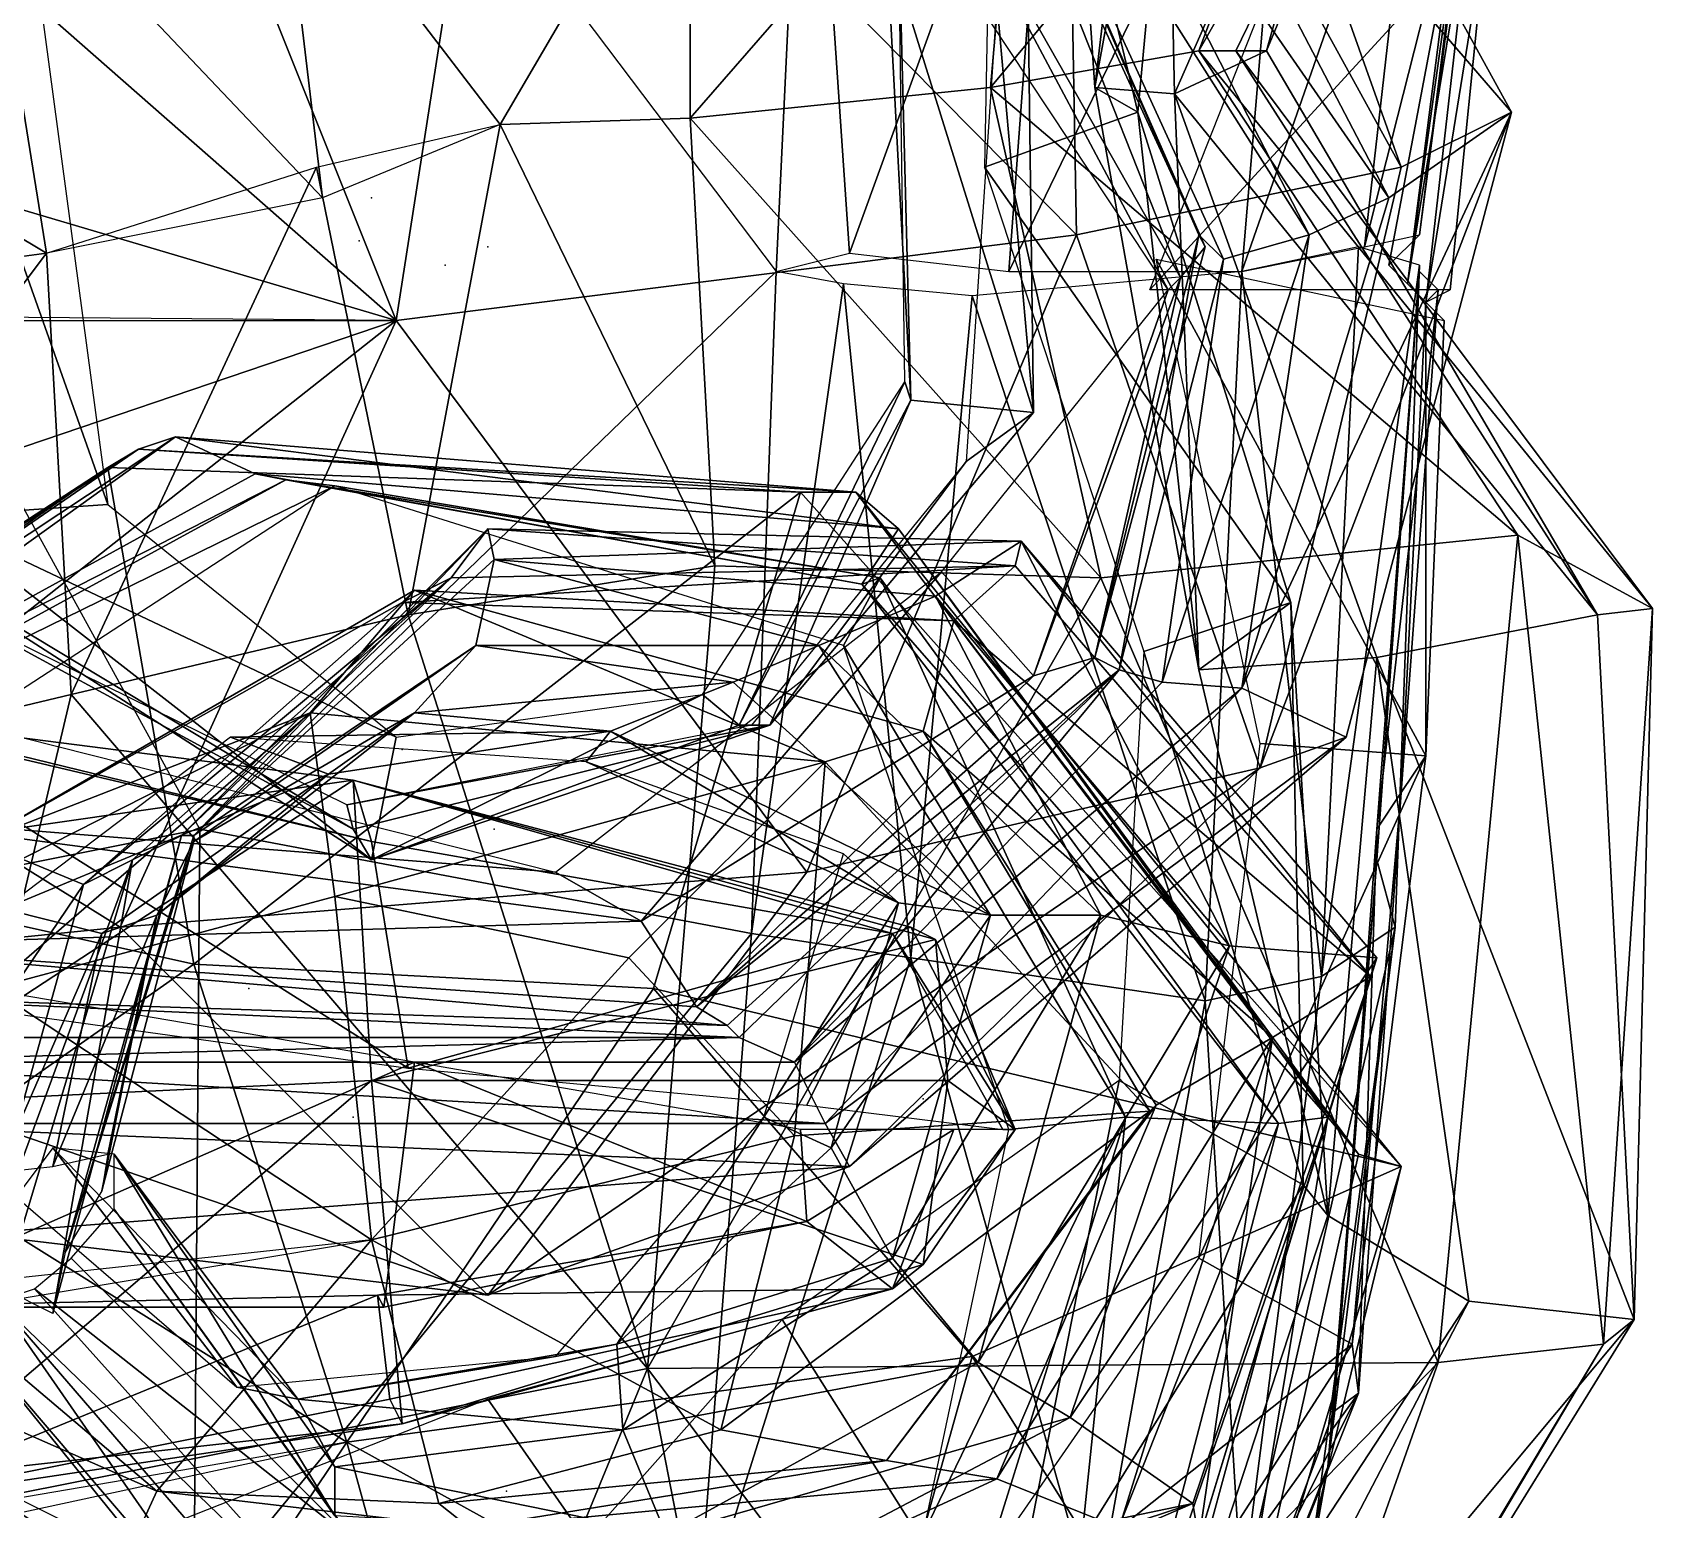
# Model space of a CAD drawing. Extents: x -79 to 233, y -304 to 237.
# Drawn here: x 101.3 to 233.5, y -144.7 to -24.2 of the extents above; entities that cross this region are included whole.
import ezdxf

# ---------------------------------------------------------------- set-up
doc = ezdxf.new("R2010")
doc.units = 0
doc.layers.get('0').update_dxf_attribs({"linetype": 'CONTINUOUS'})

msp = doc.modelspace()

# ---------------------------------------------------------------- linework, layer by layer
for p in [(128.99, -37.69, 1091.83), (128.99, -37.69, 1091.33), (127.99, -41.19, 1105.33), (127.99, -41.19, 1105.33), (138.49, -41.69, 1519.83), (138.49, -41.69, 1519.83), (138.49, -41.69, 1519.83), (138.49, -41.69, 1519.83), (134.99, -43.19, 1449.83), (134.99, -43.19, 1449.83), (131.49, -82.69, 494.33), (138.99, -89.19, 1519.33), (118.99, -102.19, 909.83), (118.99, -102.19, 909.83), (126.49, -108.19, 19.83), (126.49, -108.19, 86.84), (126.49, -108.19, 86.84), (128.49, -108.19, 91.34), (128.49, -108.19, 91.34), (173.99, -111.19, 19.83), (127.49, -112.69, 491.84), (127.49, -112.69, 491.84), (135.49, -113.19, 496.34), (135.49, -113.19, 496.34), (139.99, -143.19, 498.83)]:
    msp.add_point(p)
for points in [[(191.99, 23.81, 1615.34), (185.49, 14.81, 1646.84), (212.99, -35.19, 1644.33)], [(187.49, 9.31, 1596.83), (191.99, 23.81, 1615.34), (221.99, -30.69, 1615.34)], [(212.99, -35.19, 1644.33), (221.99, -30.69, 1615.34), (191.99, 23.81, 1615.34)], [(80.49, 20.31, 1431.33), (84.49, -33.69, 1440.33), (120.49, 11.31, 1472.83)], [(191.49, -30.69, 1085.83), (179.99, 17.31, 1156.33), (178.99, -35.19, 1142.83)], [(179.99, 17.31, 1156.33), (191.49, -30.69, 1085.83), (195.49, 12.31, 1085.83)], [(193.49, 17.81, 989.33), (184.99, 15.81, 1041.83), (187.99, -28.69, 1039.33)], [(187.99, -28.69, 1039.33), (194.49, -29.19, 989.33), (193.49, 17.81, 989.33)], [(212.49, 11.81, 937.83), (193.49, 17.81, 989.33), (194.49, -29.19, 989.33)], [(185.49, 14.81, 1646.84), (139.49, 6.81, 1701.33), (186.49, -40.69, 1692.83)], [(195.49, 12.31, 1085.83), (187.99, -28.69, 1039.33), (184.99, 15.81, 1041.83)], [(186.49, -40.69, 1692.83), (212.99, -35.19, 1644.33), (185.49, 14.81, 1646.84)], [(187.99, -28.69, 1039.33), (195.49, 12.31, 1085.83), (191.49, -30.69, 1085.83)], [(164.49, 8.81, 1457.83), (120.49, 11.31, 1472.83), (161.99, -43.69, 1456.33)], [(194.49, -29.19, 989.33), (201.99, -25.69, 932.84), (212.49, 11.81, 937.83)], [(216.99, 10.31, 888.83), (212.49, 11.81, 937.83), (201.99, -25.69, 932.84)], [(180.49, 7.81, 1580.33), (187.49, 9.31, 1596.83), (211.99, -37.69, 1597.34)], [(221.99, -30.69, 1615.34), (211.99, -37.69, 1597.34), (187.49, 9.31, 1596.83)], [(216.99, 10.31, 888.83), (196.49, -25.69, 873.83), (208.49, 6.31, 855.33)], [(196.49, -25.69, 873.83), (216.99, 10.31, 888.83), (199.49, -25.69, 890.84)], [(201.99, -25.69, 932.84), (199.49, -25.69, 890.84), (216.99, 10.31, 888.83)], [(161.99, -43.69, 1456.33), (167.99, -42.19, 1451.83), (164.49, 8.81, 1457.83)], [(184.49, 3.31, 1443.83), (164.49, 8.81, 1457.83), (167.99, -42.19, 1451.83)], [(82.99, -21.19, 1508.33), (87.99, -25.19, 1547.84), (115.49, 7.31, 1541.33)], [(130.99, -47.69, 1719.33), (108.99, 7.31, 1704.33), (89.99, -11.69, 1711.83)], [(130.99, -47.69, 1719.33), (139.49, 6.81, 1701.33), (108.99, 7.31, 1704.33)], [(130.99, -47.69, 1719.33), (186.49, -40.69, 1692.83), (139.49, 6.81, 1701.33)], [(176.99, 4.31, 1563.33), (180.49, 7.81, 1580.33), (205.49, -40.69, 1580.33)], [(211.99, -37.69, 1597.34), (205.49, -40.69, 1580.33), (180.49, 7.81, 1580.33)], [(179.49, -28.69, 848.84), (208.49, 6.31, 855.33), (196.49, -25.69, 873.83)], [(208.49, 6.31, 855.33), (179.49, -28.69, 848.84), (181.99, -0.19, 831.83)], [(205.49, -40.69, 1580.33), (198.49, -42.69, 1560.83), (176.99, 4.31, 1563.33)], [(196.49, -40.69, 1555.34), (176.99, 4.31, 1563.33), (198.49, -42.69, 1560.83)], [(176.99, 4.31, 1563.33), (196.49, -40.69, 1555.34), (176.99, 3.81, 1555.34)], [(167.99, -42.19, 1451.83), (180.99, -43.69, 1439.83), (184.49, 3.31, 1443.83)], [(175.99, 3.81, 1547.33), (194.99, -44.19, 1541.33), (169.99, -0.19, 1533.83)], [(176.99, 3.81, 1555.34), (196.99, -41.69, 1547.84), (175.99, 3.81, 1547.33)], [(194.99, -44.19, 1541.33), (175.99, 3.81, 1547.33), (196.99, -41.69, 1547.84)], [(196.99, -41.69, 1547.84), (176.99, 3.81, 1555.34), (196.49, -40.69, 1555.34)], [(203.99, 3.81, 1412.83), (184.49, 3.31, 1443.83), (180.99, -43.69, 1439.83)], [(180.99, -43.69, 1439.83), (199.99, -43.69, 1411.33), (203.99, 3.81, 1412.83)], [(214.49, -2.19, 1380.83), (203.99, 3.81, 1412.83), (199.99, -43.69, 1411.33)], [(181.99, -0.19, 831.83), (154.99, -31.19, 837.83), (154.99, -5.19, 821.33)], [(154.99, -31.19, 837.83), (181.99, -0.19, 831.83), (179.49, -28.69, 848.84)], [(169.99, -0.19, 1533.83), (193.99, -45.19, 1540.83), (166.49, -3.69, 1526.83)], [(193.99, -45.19, 1540.83), (169.99, -0.19, 1533.83), (194.99, -44.19, 1541.33)], [(199.99, -43.69, 1411.33), (209.99, -41.69, 1374.83), (214.49, -2.19, 1380.83)], [(218.99, -6.19, 1326.33), (214.49, -2.19, 1380.83), (209.99, -41.69, 1374.83)], [(139.49, -31.69, 838.34), (121.49, -8.19, 819.83), (154.99, -5.19, 821.33)], [(139.49, -31.69, 838.34), (154.99, -5.19, 821.33), (154.99, -31.19, 837.83)], [(209.99, -41.69, 1374.83), (214.49, -40.69, 1327.83), (218.99, -6.19, 1326.33)], [(218.49, -8.69, 1269.83), (218.99, -6.19, 1326.33), (214.49, -40.69, 1327.83)], [(219.99, -15.19, 1159.83), (192.49, -45.19, 1130.83), (207.49, -7.19, 1129.33)], [(56.49, -14.69, 846.33), (96.99, -8.19, 823.83), (102.49, -42.19, 841.83)], [(96.99, -8.19, 823.83), (121.49, -8.19, 819.83), (124.99, -37.69, 837.83)], [(124.99, -37.69, 837.83), (102.49, -42.19, 841.83), (96.99, -8.19, 823.83)], [(139.49, -31.69, 838.34), (124.99, -37.69, 837.83), (121.49, -8.19, 819.83)], [(214.49, -40.69, 1327.83), (211.99, -43.19, 1267.83), (218.49, -8.69, 1269.83)], [(213.49, -44.69, 1227.83), (218.49, -8.69, 1269.83), (211.99, -43.19, 1267.83)], [(218.49, -8.69, 1269.83), (213.49, -44.69, 1227.83), (217.99, -9.69, 1227.83)], [(218.99, -11.19, 1199.33), (217.99, -9.69, 1227.83), (213.49, -44.69, 1227.83)], [(130.99, -47.69, 1719.33), (89.99, -11.69, 1711.83), (76.99, -31.69, 1715.84)], [(213.49, -44.69, 1227.83), (214.99, -46.19, 1196.83), (218.99, -11.19, 1199.33)], [(219.99, -15.19, 1159.83), (218.99, -11.19, 1199.33), (214.99, -46.19, 1196.83)], [(90.99, -16.19, 1460.33), (100.99, -14.19, 1421.83), (107.49, -62.69, 1420.33)], [(102.49, -42.19, 841.83), (61.99, -47.69, 848.84), (56.49, -14.69, 846.33)], [(171.99, -15.19, 1433.83), (170.99, -16.69, 1467.83), (172.99, -54.19, 1468.83)], [(172.99, -54.19, 1468.83), (172.49, -52.69, 1433.33), (171.99, -15.19, 1433.83)], [(192.49, -45.19, 1130.83), (219.99, -15.19, 1159.83), (216.99, -45.19, 1159.83)], [(214.99, -46.19, 1196.83), (216.99, -45.19, 1159.83), (219.99, -15.19, 1159.83)], [(107.49, -62.69, 1420.33), (92.99, -63.69, 1463.83), (90.99, -16.19, 1460.33)], [(182.99, -55.19, 1508.83), (172.99, -54.19, 1468.83), (170.99, -16.69, 1467.83)], [(170.99, -16.69, 1467.83), (182.49, -17.69, 1511.33), (182.99, -55.19, 1508.83)], [(179.99, -21.69, 1539.83), (182.99, -55.19, 1508.83), (182.49, -17.69, 1511.33)], [(182.99, -55.19, 1508.83), (179.99, -21.69, 1539.83), (177.49, -59.19, 1537.83)], [(179.49, -28.69, 848.84), (196.49, -25.69, 873.83), (222.49, -65.19, 859.83)], [(194.49, -29.19, 989.33), (228.99, -71.69, 938.84), (201.99, -25.69, 932.84)], [(233.49, -71.19, 890.33), (222.49, -65.19, 859.83), (196.49, -25.69, 873.83)], [(196.49, -25.69, 873.83), (199.49, -25.69, 890.84), (233.49, -71.19, 890.33)], [(228.99, -71.69, 938.84), (233.49, -71.19, 890.33), (199.49, -25.69, 890.84)], [(199.49, -25.69, 890.84), (201.99, -25.69, 932.84), (228.99, -71.69, 938.84)], [(154.99, -31.19, 837.83), (179.49, -28.69, 848.84), (188.49, -68.69, 827.84)], [(222.49, -65.19, 859.83), (188.49, -68.69, 827.84), (179.49, -28.69, 848.84)], [(194.49, -29.19, 989.33), (187.99, -28.69, 1039.33), (196.49, -76.19, 1038.83)], [(191.49, -30.69, 1085.83), (196.49, -76.19, 1038.83), (187.99, -28.69, 1039.33)], [(228.99, -71.69, 938.84), (194.49, -29.19, 989.33), (210.99, -75.19, 992.83)], [(196.49, -76.19, 1038.83), (210.99, -75.19, 992.83), (194.49, -29.19, 989.33)], [(130.99, -47.69, 1719.33), (76.99, -31.69, 1715.84), (73.49, -47.69, 1714.83)], [(139.49, -31.69, 838.34), (131.99, -71.69, 822.83), (124.49, -35.19, 838.34)], [(139.49, -31.69, 838.34), (156.99, -67.69, 820.83), (131.99, -71.69, 822.83)], [(139.49, -31.69, 838.34), (154.99, -31.19, 837.83), (156.99, -67.69, 820.83)], [(188.49, -68.69, 827.84), (156.99, -67.69, 820.83), (154.99, -31.19, 837.83)], [(178.99, -35.19, 1142.83), (203.99, -70.69, 1082.83), (191.49, -30.69, 1085.83)], [(196.49, -76.19, 1038.83), (191.49, -30.69, 1085.83), (203.99, -70.69, 1082.83)], [(199.99, -77.69, 1594.83), (221.99, -30.69, 1615.34), (208.49, -81.69, 1617.83)], [(221.99, -30.69, 1615.34), (199.99, -77.69, 1594.83), (211.99, -37.69, 1597.34)], [(221.99, -30.69, 1615.34), (212.99, -35.19, 1644.33), (201.49, -84.19, 1650.33)], [(201.49, -84.19, 1650.33), (208.49, -81.69, 1617.83), (221.99, -30.69, 1615.34)], [(69.99, -98.19, 1435.33), (114.99, -89.19, 1470.33), (84.49, -33.69, 1440.33)], [(124.49, -35.19, 838.34), (104.49, -78.19, 824.84), (102.49, -42.19, 841.83)], [(104.49, -78.19, 824.84), (124.49, -35.19, 838.34), (131.99, -71.69, 822.83)], [(203.99, -70.69, 1082.83), (178.99, -35.19, 1142.83), (191.99, -74.69, 1144.33)], [(186.49, -40.69, 1692.83), (201.49, -84.19, 1650.33), (212.99, -35.19, 1644.33)], [(205.49, -40.69, 1580.33), (211.99, -37.69, 1597.34), (199.99, -77.69, 1594.83)], [(130.99, -47.69, 1719.33), (164.49, -92.69, 1690.83), (186.49, -40.69, 1692.83)], [(201.49, -84.19, 1650.33), (186.49, -40.69, 1692.83), (164.49, -92.69, 1690.83)], [(187.99, -75.19, 1547.84), (196.49, -40.69, 1555.34), (189.99, -76.19, 1557.83)], [(196.49, -40.69, 1555.34), (187.99, -75.19, 1547.84), (196.99, -41.69, 1547.84)], [(198.49, -42.69, 1560.83), (189.99, -76.19, 1557.83), (196.49, -40.69, 1555.34)], [(199.99, -77.69, 1594.83), (193.49, -77.19, 1579.34), (205.49, -40.69, 1580.33)], [(198.49, -42.69, 1560.83), (205.49, -40.69, 1580.33), (193.49, -77.19, 1579.34)], [(102.49, -42.19, 841.83), (68.99, -86.69, 845.84), (60.99, -47.69, 846.33)], [(68.99, -86.69, 845.84), (102.49, -42.19, 841.83), (104.49, -78.19, 824.84)], [(194.99, -44.19, 1541.33), (196.99, -41.69, 1547.84), (187.99, -75.19, 1547.84)], [(199.99, -43.69, 1413.83), (206.49, -101.19, 1377.83), (209.49, -41.69, 1377.33)], [(214.49, -43.19, 1325.33), (209.49, -41.69, 1377.33), (206.49, -101.19, 1377.83)], [(193.49, -77.19, 1579.34), (189.99, -76.19, 1563.33), (198.49, -42.69, 1560.83)], [(189.99, -76.19, 1557.83), (198.49, -42.69, 1560.83), (189.99, -76.19, 1563.33)], [(192.99, -42.69, 1131.33), (216.49, -47.69, 1160.83), (214.99, -83.19, 1159.33)], [(214.99, -83.19, 1159.33), (201.49, -82.19, 1129.33), (192.99, -42.69, 1131.33)], [(206.49, -101.19, 1377.83), (212.49, -97.19, 1323.83), (214.49, -43.19, 1325.33)], [(210.99, -91.69, 1270.33), (214.49, -43.19, 1325.33), (212.49, -97.19, 1323.83)], [(214.49, -43.19, 1325.33), (210.99, -91.69, 1270.33), (214.49, -43.69, 1268.83)], [(159.99, -97.69, 1454.83), (161.99, -43.69, 1456.33), (114.99, -89.19, 1470.33)], [(161.99, -43.69, 1456.33), (159.99, -97.69, 1454.83), (167.49, -44.69, 1451.83)], [(172.99, -99.69, 1445.83), (167.49, -44.69, 1451.83), (159.99, -97.69, 1454.83)], [(167.49, -44.69, 1451.83), (172.99, -99.69, 1445.83), (177.99, -45.69, 1439.83)], [(177.99, -45.69, 1439.83), (196.99, -103.19, 1409.83), (199.99, -43.69, 1413.83)], [(187.99, -75.19, 1547.84), (182.99, -76.69, 1538.83), (194.99, -44.19, 1541.33)], [(193.99, -45.19, 1540.83), (194.99, -44.19, 1541.33), (182.99, -76.69, 1538.83)], [(206.49, -101.19, 1377.83), (199.99, -43.69, 1413.83), (196.99, -103.19, 1409.83)], [(210.99, -89.19, 1226.83), (214.49, -43.69, 1268.83), (210.99, -91.69, 1270.33)], [(214.49, -43.69, 1268.83), (210.99, -89.19, 1226.83), (215.99, -45.19, 1226.33)], [(196.99, -103.19, 1409.83), (177.99, -45.69, 1439.83), (172.99, -99.69, 1445.83)], [(182.99, -76.69, 1538.83), (175.49, -68.19, 1527.83), (193.99, -45.19, 1540.83)], [(212.99, -86.19, 1195.33), (215.99, -45.19, 1226.33), (210.99, -89.19, 1226.83)], [(215.99, -45.19, 1226.33), (212.99, -86.19, 1195.33), (214.99, -46.19, 1196.83)], [(214.99, -83.19, 1159.33), (214.99, -46.19, 1196.83), (212.99, -86.19, 1195.33)], [(214.99, -46.19, 1196.83), (214.99, -83.19, 1159.33), (216.49, -47.69, 1160.83)], [(130.99, -47.69, 1719.33), (70.99, -47.19, 1714.34), (76.49, -66.19, 1712.33)], [(130.99, -47.69, 1719.33), (76.49, -66.19, 1712.33), (85.99, -83.19, 1708.83)], [(130.99, -47.69, 1719.33), (85.99, -83.19, 1708.83), (108.49, -97.19, 1700.84)], [(130.99, -47.69, 1719.33), (108.49, -97.19, 1700.84), (164.49, -92.69, 1690.83)], [(158.99, -80.69, 1472.83), (155.99, -78.19, 1427.33), (172.49, -52.69, 1433.33)], [(172.49, -52.69, 1433.33), (172.99, -54.19, 1468.83), (158.99, -80.69, 1472.83)], [(161.49, -80.69, 1504.33), (158.99, -80.69, 1472.83), (172.99, -54.19, 1468.83)], [(172.99, -54.19, 1468.83), (182.99, -55.19, 1508.83), (161.49, -80.69, 1504.33)], [(177.49, -59.19, 1537.83), (161.49, -80.69, 1504.33), (182.99, -55.19, 1508.83)], [(109.99, -58.19, 748.34), (112.99, -57.19, 694.34), (69.99, -85.69, 703.34)], [(73.99, -85.19, 628.83), (69.99, -85.69, 703.34), (112.99, -57.19, 694.34)], [(112.99, -57.19, 694.34), (119.49, -60.19, 629.33), (73.99, -85.19, 628.83)], [(112.99, -57.19, 694.34), (109.99, -58.19, 748.34), (168.49, -61.69, 750.33)], [(168.49, -61.69, 750.33), (171.99, -64.69, 695.33), (112.99, -57.19, 694.34)], [(119.49, -60.19, 629.33), (112.99, -57.19, 694.34), (171.99, -64.69, 695.33)], [(69.99, -85.69, 703.34), (65.99, -86.69, 766.34), (109.99, -58.19, 748.34)], [(107.49, -59.69, 808.34), (109.99, -58.19, 748.34), (65.99, -86.69, 766.34)], [(109.99, -58.19, 748.34), (107.49, -59.69, 808.34), (163.99, -61.69, 804.83)], [(163.99, -61.69, 804.83), (168.49, -61.69, 750.33), (109.99, -58.19, 748.34)], [(161.49, -80.69, 1504.33), (177.49, -59.19, 1537.83), (159.99, -80.69, 1531.33)], [(65.99, -86.69, 766.34), (64.99, -89.19, 831.83), (107.49, -59.69, 808.34)], [(114.49, -100.19, 787.83), (107.49, -59.69, 808.34), (64.99, -89.19, 831.83)], [(121.99, -60.69, 568.83), (73.99, -85.19, 628.83), (119.49, -60.19, 629.33)], [(73.99, -85.19, 628.83), (121.99, -60.69, 568.83), (77.99, -84.69, 568.34)], [(125.99, -61.19, 494.33), (77.99, -84.69, 568.34), (121.99, -60.69, 568.83)], [(114.49, -100.19, 787.83), (163.99, -61.69, 804.83), (107.49, -59.69, 808.34)], [(121.99, -60.69, 568.83), (119.49, -60.19, 629.33), (168.99, -69.19, 643.34)], [(171.99, -64.69, 695.33), (168.99, -69.19, 643.34), (119.49, -60.19, 629.33)], [(125.99, -61.19, 494.33), (121.99, -60.69, 568.83), (170.49, -68.69, 590.84)], [(168.99, -69.19, 643.34), (170.49, -68.69, 590.84), (121.99, -60.69, 568.83)], [(77.99, -84.69, 568.34), (125.99, -61.19, 494.33), (84.49, -88.19, 504.33)], [(163.99, -61.69, 804.83), (114.49, -100.19, 787.83), (151.99, -102.19, 786.33)], [(170.49, -68.69, 590.84), (167.49, -74.19, 560.33), (125.99, -61.19, 494.33)], [(151.99, -102.19, 786.33), (212.99, -116.69, 826.83), (163.99, -61.69, 804.83)], [(168.49, -61.69, 750.33), (163.99, -61.69, 804.83), (212.99, -116.69, 826.83)], [(171.99, -64.69, 695.33), (168.49, -61.69, 750.33), (209.49, -115.69, 756.33)], [(212.99, -116.69, 826.83), (209.49, -115.69, 756.33), (168.49, -61.69, 750.33)], [(92.99, -63.69, 1463.83), (107.49, -62.69, 1420.33), (130.99, -81.69, 1424.83)], [(88.49, -65.69, 1505.83), (92.99, -63.69, 1463.83), (128.99, -91.69, 1470.83)], [(130.99, -81.69, 1424.83), (128.99, -91.69, 1470.83), (92.99, -63.69, 1463.83)], [(114.49, -89.69, 270.33), (113.49, -89.69, 316.34), (138.49, -64.69, 320.33)], [(135.49, -68.69, 367.34), (138.49, -64.69, 320.33), (113.49, -89.69, 316.34)], [(138.49, -64.69, 320.33), (138.99, -67.19, 268.83), (114.49, -89.69, 270.33)], [(138.49, -64.69, 320.33), (135.49, -68.69, 367.34), (181.49, -67.69, 367.34)], [(138.99, -67.19, 268.83), (138.49, -64.69, 320.33), (181.99, -65.69, 317.84)], [(181.49, -67.69, 367.34), (181.99, -65.69, 317.84), (138.49, -64.69, 320.33)], [(168.99, -69.19, 643.34), (171.99, -64.69, 695.33), (206.99, -112.69, 710.33)], [(209.49, -115.69, 756.33), (206.99, -112.69, 710.33), (171.99, -64.69, 695.33)], [(93.49, -70.69, 1546.83), (88.49, -65.69, 1505.83), (127.49, -89.19, 1505.33)], [(128.99, -91.69, 1470.83), (127.49, -89.19, 1505.33), (88.49, -65.69, 1505.83)], [(181.99, -65.69, 317.84), (174.99, -70.19, 269.33), (138.99, -67.19, 268.83)], [(181.99, -65.69, 317.84), (198.99, -98.69, 263.33), (174.99, -70.19, 269.33)], [(181.99, -65.69, 317.84), (181.49, -67.69, 367.34), (210.49, -101.19, 373.34)], [(210.49, -101.19, 373.34), (210.99, -99.69, 315.83), (181.99, -65.69, 317.84)], [(198.99, -98.69, 263.33), (181.99, -65.69, 317.84), (210.99, -99.69, 315.83)], [(188.49, -68.69, 827.84), (222.49, -65.19, 859.83), (215.99, -132.69, 850.83)], [(229.49, -131.19, 886.34), (215.99, -132.69, 850.83), (222.49, -65.19, 859.83)], [(222.49, -65.19, 859.83), (233.49, -71.19, 890.33), (229.49, -131.19, 886.34)], [(137.49, -74.19, 217.83), (114.49, -89.69, 270.33), (138.99, -67.19, 268.83)], [(138.99, -67.19, 268.83), (165.49, -74.19, 216.83), (137.49, -74.19, 217.83)], [(165.49, -74.19, 216.83), (138.99, -67.19, 268.83), (174.99, -70.19, 269.33)], [(105.49, -93.69, 418.83), (135.49, -68.69, 367.34), (109.49, -91.69, 368.84)], [(135.49, -68.69, 367.34), (105.49, -93.69, 418.83), (131.49, -70.69, 417.33)], [(113.49, -89.69, 316.34), (109.49, -91.69, 368.84), (135.49, -68.69, 367.34)], [(131.49, -70.69, 417.33), (181.49, -67.69, 367.34), (135.49, -68.69, 367.34)], [(181.49, -67.69, 367.34), (131.49, -70.69, 417.33), (176.49, -72.19, 417.33)], [(151.49, -133.19, 819.33), (131.99, -71.69, 822.83), (156.99, -67.69, 820.83)], [(150.99, -96.69, 1534.83), (143.99, -92.69, 1501.83), (175.49, -68.19, 1527.83)], [(175.49, -68.19, 1527.83), (182.99, -76.69, 1538.83), (150.99, -96.69, 1534.83)], [(156.99, -67.69, 820.83), (188.49, -68.69, 827.84), (151.49, -133.19, 819.33)], [(215.99, -132.69, 850.83), (151.49, -133.19, 819.33), (188.49, -68.69, 827.84)], [(167.49, -74.19, 560.33), (170.49, -68.69, 590.84), (190.49, -112.69, 601.83)], [(170.49, -68.69, 590.84), (168.99, -69.19, 643.34), (202.99, -113.19, 651.33)], [(202.99, -113.19, 651.33), (190.49, -112.69, 601.83), (170.49, -68.69, 590.84)], [(176.49, -72.19, 417.33), (210.49, -101.19, 373.34), (181.49, -67.69, 367.34)], [(131.49, -70.69, 417.33), (96.99, -90.19, 473.84), (132.49, -69.69, 467.33)], [(123.99, -79.69, 521.84), (132.49, -69.69, 467.33), (96.99, -90.19, 473.84)], [(132.49, -69.69, 467.33), (123.99, -79.69, 521.84), (165.99, -83.69, 524.33)], [(132.49, -69.69, 467.33), (176.49, -72.19, 417.33), (131.49, -70.69, 417.33)], [(176.49, -72.19, 417.33), (132.49, -69.69, 467.33), (173.99, -81.19, 466.83)], [(165.99, -83.69, 524.33), (173.99, -81.19, 466.83), (132.49, -69.69, 467.33)], [(206.99, -112.69, 710.33), (202.99, -113.19, 651.33), (168.99, -69.19, 643.34)], [(127.49, -89.19, 1505.33), (126.99, -87.19, 1534.33), (93.49, -70.69, 1546.83)], [(96.99, -90.19, 473.84), (131.49, -70.69, 417.33), (105.49, -93.69, 418.83)], [(174.99, -70.19, 269.33), (188.49, -96.19, 215.33), (165.49, -74.19, 216.83)], [(188.49, -96.19, 215.33), (174.99, -70.19, 269.33), (198.99, -98.69, 263.33)], [(191.99, -74.69, 1144.33), (204.99, -118.19, 1083.33), (203.99, -70.69, 1082.83)], [(203.99, -70.69, 1082.83), (206.99, -120.69, 1036.33), (196.49, -76.19, 1038.83)], [(206.99, -120.69, 1036.33), (203.99, -70.69, 1082.83), (204.99, -118.19, 1083.33)], [(233.49, -71.19, 890.33), (228.99, -71.69, 938.84), (231.99, -129.19, 943.83)], [(231.99, -129.19, 943.83), (229.49, -131.19, 886.34), (233.49, -71.19, 890.33)], [(131.99, -71.69, 822.83), (151.49, -133.19, 819.33), (104.49, -78.19, 824.84)], [(173.99, -81.19, 466.83), (202.49, -106.19, 420.33), (176.49, -72.19, 417.33)], [(210.49, -101.19, 373.34), (176.49, -72.19, 417.33), (202.49, -106.19, 420.33)], [(210.99, -75.19, 992.83), (231.99, -129.19, 943.83), (228.99, -71.69, 938.84)], [(132.49, -79.69, 173.84), (114.49, -90.19, 222.83), (137.49, -74.19, 217.83)], [(114.49, -89.69, 270.33), (137.49, -74.19, 217.83), (114.49, -90.19, 222.83)], [(137.49, -74.19, 217.83), (158.49, -77.19, 174.33), (132.49, -79.69, 173.84)], [(158.49, -77.19, 174.33), (137.49, -74.19, 217.83), (165.49, -74.19, 216.83)], [(189.99, -76.19, 1557.83), (155.49, -103.69, 1549.34), (187.99, -75.19, 1547.84)], [(182.99, -76.69, 1538.83), (187.99, -75.19, 1547.84), (155.49, -103.69, 1549.34)], [(165.49, -74.19, 216.83), (179.49, -96.19, 175.34), (158.49, -77.19, 174.33)], [(179.49, -96.19, 175.34), (165.49, -74.19, 216.83), (188.49, -96.19, 215.33)], [(190.49, -112.69, 601.83), (180.99, -113.69, 581.33), (167.49, -74.19, 560.33)], [(204.99, -118.19, 1083.33), (191.99, -74.69, 1144.33), (189.99, -109.69, 1144.33)], [(210.99, -75.19, 992.83), (196.49, -76.19, 1038.83), (206.99, -120.69, 1036.33)], [(206.99, -120.69, 1036.33), (218.49, -127.69, 995.83), (210.99, -75.19, 992.83)], [(231.99, -129.19, 943.83), (210.99, -75.19, 992.83), (218.49, -127.69, 995.83)], [(155.49, -103.69, 1549.34), (189.99, -76.19, 1557.83), (157.99, -105.19, 1557.33)], [(157.99, -105.19, 1557.33), (189.99, -76.19, 1563.33), (158.99, -106.19, 1564.83)], [(189.99, -76.19, 1563.33), (157.99, -105.19, 1557.33), (189.99, -76.19, 1557.83)], [(163.49, -108.19, 1580.33), (158.99, -106.19, 1564.83), (189.99, -76.19, 1563.33)], [(189.99, -76.19, 1563.33), (193.49, -77.19, 1579.34), (163.49, -108.19, 1580.33)], [(148.49, -81.19, 128.33), (132.49, -79.69, 173.84), (158.49, -77.19, 174.33)], [(148.49, -81.19, 128.33), (158.49, -77.19, 174.33), (179.49, -96.19, 175.34)], [(155.49, -103.69, 1549.34), (150.99, -96.69, 1534.83), (182.99, -76.69, 1538.83)], [(199.99, -77.69, 1594.83), (163.49, -108.19, 1580.33), (193.49, -77.19, 1579.34)], [(163.49, -108.19, 1580.33), (199.99, -77.69, 1594.83), (165.99, -113.19, 1596.83)], [(208.49, -81.69, 1617.83), (165.99, -113.19, 1596.83), (199.99, -77.69, 1594.83)], [(104.49, -78.19, 824.84), (88.49, -145.69, 837.83), (68.99, -86.69, 845.84)], [(88.49, -145.69, 837.83), (104.49, -78.19, 824.84), (151.49, -133.19, 819.33)], [(128.99, -91.69, 1470.83), (130.99, -81.69, 1424.83), (155.99, -78.19, 1427.33)], [(155.99, -78.19, 1427.33), (158.99, -80.69, 1472.83), (128.99, -91.69, 1470.83)], [(131.99, -108.69, 132.33), (85.99, -79.69, 79.83), (81.49, -101.69, 102.33)], [(128.99, -90.19, 91.83), (84.49, -79.69, 44.33), (85.99, -79.69, 79.83)], [(127.49, -85.19, 52.83), (85.49, -91.19, 24.33), (84.49, -79.69, 44.33)], [(84.49, -79.69, 44.33), (128.99, -90.19, 91.83), (127.49, -85.19, 52.83)], [(85.99, -79.69, 79.83), (131.99, -108.69, 132.33), (128.99, -90.19, 91.83)], [(86.99, -88.19, 1518.33), (92.49, -79.69, 1502.83), (143.99, -92.69, 1501.83)], [(96.99, -90.19, 473.84), (89.49, -97.19, 518.33), (123.99, -79.69, 521.84)], [(97.99, -102.19, 545.84), (123.99, -79.69, 521.84), (89.49, -97.19, 518.33)], [(123.99, -79.69, 521.84), (97.99, -102.19, 545.84), (125.99, -94.69, 548.84)], [(114.49, -90.19, 222.83), (132.49, -79.69, 173.84), (111.49, -96.19, 172.34)], [(125.49, -84.69, 131.33), (111.49, -96.19, 172.34), (132.49, -79.69, 173.84)], [(125.99, -94.69, 548.84), (165.99, -83.69, 524.33), (123.99, -79.69, 521.84)], [(132.49, -79.69, 173.84), (148.49, -81.19, 128.33), (125.49, -84.69, 131.33)], [(125.49, -84.69, 131.33), (117.49, -81.69, 95.33), (98.99, -95.69, 104.84)], [(148.49, -81.19, 128.33), (146.49, -83.69, 98.33), (117.49, -81.69, 95.33)], [(117.49, -81.69, 95.33), (125.49, -84.69, 131.33), (148.49, -81.19, 128.33)], [(126.99, -87.19, 1534.33), (127.49, -89.19, 1505.33), (161.49, -80.69, 1504.33)], [(161.49, -80.69, 1504.33), (159.99, -80.69, 1531.33), (126.99, -87.19, 1534.33)], [(128.99, -91.69, 1470.83), (161.49, -80.69, 1504.33), (127.49, -89.19, 1505.33)], [(161.49, -80.69, 1504.33), (128.99, -91.69, 1470.83), (158.99, -80.69, 1472.83)], [(146.49, -83.69, 98.33), (148.49, -81.19, 128.33), (171.99, -95.19, 126.83)], [(179.49, -96.19, 175.34), (171.99, -95.19, 126.83), (148.49, -81.19, 128.33)], [(173.99, -81.19, 466.83), (165.99, -83.69, 524.33), (192.49, -112.19, 520.34)], [(165.99, -113.19, 1596.83), (208.49, -81.69, 1617.83), (167.99, -116.69, 1620.83)], [(201.49, -84.19, 1650.33), (167.99, -116.69, 1620.83), (208.49, -81.69, 1617.83)], [(202.49, -106.19, 420.33), (173.99, -81.19, 466.83), (192.99, -111.69, 477.83)], [(192.49, -112.19, 520.34), (192.99, -111.69, 477.83), (173.99, -81.19, 466.83)], [(63.99, -101.69, 1669.83), (108.49, -97.19, 1700.84), (85.99, -83.19, 1708.83)], [(214.99, -83.19, 1159.33), (196.49, -124.19, 1124.83), (201.49, -82.19, 1129.33)], [(196.49, -124.19, 1124.83), (214.99, -83.19, 1159.33), (208.99, -131.19, 1156.83)], [(212.99, -86.19, 1195.33), (208.99, -131.19, 1156.83), (214.99, -83.19, 1159.33)], [(165.99, -83.69, 524.33), (125.99, -94.69, 548.84), (149.99, -99.69, 555.83)], [(164.49, -92.69, 1690.83), (138.49, -127.19, 1652.33), (201.49, -84.19, 1650.33)], [(167.99, -116.69, 1620.83), (201.49, -84.19, 1650.33), (138.49, -127.19, 1652.33)], [(171.99, -95.19, 126.83), (167.49, -91.19, 105.83), (146.49, -83.69, 98.33)], [(165.99, -83.69, 524.33), (149.99, -99.69, 555.83), (163.49, -114.19, 557.84)], [(163.49, -114.19, 557.84), (192.49, -112.19, 520.34), (165.99, -83.69, 524.33)], [(85.49, -91.19, 24.33), (127.49, -85.19, 52.83), (127.49, -85.19, 22.83)], [(127.49, -85.19, 22.83), (86.99, -111.69, 16.83), (85.49, -91.19, 24.33)], [(86.99, -111.69, 16.83), (127.49, -85.19, 22.83), (128.99, -109.69, 7.83)], [(98.99, -95.69, 104.84), (106.99, -97.69, 137.84), (125.49, -84.69, 131.33)], [(111.49, -96.19, 172.34), (125.49, -84.69, 131.33), (106.99, -97.69, 137.84)], [(172.99, -97.19, 52.34), (127.49, -85.19, 22.83), (127.49, -85.19, 52.83)], [(127.49, -85.19, 22.83), (172.99, -97.19, 52.34), (174.99, -98.19, 25.34)], [(174.99, -98.19, 25.34), (128.99, -109.69, 7.83), (127.49, -85.19, 22.83)], [(171.49, -97.69, 98.33), (127.49, -85.19, 52.83), (128.99, -90.19, 91.83)], [(127.49, -85.19, 52.83), (171.49, -97.69, 98.33), (172.99, -97.19, 52.34)], [(208.99, -131.19, 1156.83), (212.99, -86.19, 1195.33), (209.49, -135.19, 1191.33)], [(210.99, -89.19, 1226.83), (209.49, -135.19, 1191.33), (212.99, -86.19, 1195.33)], [(83.49, -98.69, 1537.33), (86.99, -88.19, 1518.33), (150.99, -96.69, 1534.83)], [(143.99, -92.69, 1501.83), (150.99, -96.69, 1534.83), (86.99, -88.19, 1518.33)], [(64.99, -89.19, 831.83), (90.99, -116.69, 801.83), (114.49, -100.19, 787.83)], [(114.99, -89.19, 1470.33), (69.99, -98.19, 1435.33), (114.49, -153.19, 1453.83)], [(103.99, -123.69, 270.83), (102.99, -128.69, 319.34), (113.49, -89.69, 316.34)], [(109.49, -91.69, 368.84), (113.49, -89.69, 316.34), (102.99, -128.69, 319.34)], [(114.49, -90.19, 222.83), (103.99, -123.69, 270.83), (114.49, -89.69, 270.33)], [(113.49, -89.69, 316.34), (114.49, -89.69, 270.33), (103.99, -123.69, 270.83)], [(114.99, -89.19, 1470.33), (114.49, -153.19, 1453.83), (159.99, -97.69, 1454.83)], [(210.99, -91.69, 1270.33), (207.49, -136.69, 1225.83), (210.99, -89.19, 1226.83)], [(209.49, -135.19, 1191.33), (210.99, -89.19, 1226.83), (207.49, -136.69, 1225.83)], [(105.49, -93.69, 418.83), (80.49, -130.69, 474.33), (96.99, -90.19, 473.84)], [(103.99, -123.69, 270.83), (114.49, -90.19, 222.83), (106.99, -118.69, 225.33)], [(111.49, -96.19, 172.34), (106.99, -118.69, 225.33), (114.49, -90.19, 222.83)], [(171.49, -97.69, 98.33), (128.99, -90.19, 91.83), (131.99, -108.69, 132.33)], [(171.99, -95.19, 126.83), (160.99, -112.69, 91.83), (167.49, -91.19, 105.83)], [(95.49, -129.69, 419.33), (109.49, -91.69, 368.84), (98.99, -126.69, 371.84)], [(109.49, -91.69, 368.84), (95.49, -129.69, 419.33), (105.49, -93.69, 418.83)], [(102.99, -128.69, 319.34), (98.99, -126.69, 371.84), (109.49, -91.69, 368.84)], [(207.49, -136.69, 1225.83), (210.99, -91.69, 1270.33), (206.99, -141.19, 1267.83)], [(212.49, -97.19, 1323.83), (206.99, -141.19, 1267.83), (210.99, -91.69, 1270.33)], [(80.49, -130.69, 474.33), (105.49, -93.69, 418.83), (95.49, -129.69, 419.33)], [(138.49, -127.19, 1652.33), (164.49, -92.69, 1690.83), (108.49, -97.19, 1700.84)], [(128.99, -122.69, 562.34), (125.99, -94.69, 548.84), (97.99, -102.19, 545.84)], [(128.99, -122.69, 562.34), (149.99, -99.69, 555.83), (125.99, -94.69, 548.84)], [(106.99, -97.69, 137.84), (98.99, -95.69, 104.84), (98.49, -117.19, 117.83)], [(111.49, -96.19, 172.34), (106.99, -97.69, 137.84), (102.99, -116.69, 138.83)], [(102.99, -116.69, 138.83), (107.49, -115.69, 178.83), (111.49, -96.19, 172.34)], [(106.99, -118.69, 225.33), (111.49, -96.19, 172.34), (107.49, -115.69, 178.83)], [(160.99, -112.69, 91.83), (171.99, -95.19, 126.83), (166.49, -115.19, 123.33)], [(179.49, -96.19, 175.34), (166.49, -115.19, 123.33), (171.99, -95.19, 126.83)], [(166.49, -115.19, 123.33), (179.49, -96.19, 175.34), (171.49, -124.19, 171.83)], [(188.49, -96.19, 215.33), (171.49, -124.19, 171.83), (179.49, -96.19, 175.34)], [(171.49, -124.19, 171.83), (188.49, -96.19, 215.33), (178.49, -132.69, 215.84)], [(198.99, -98.69, 263.33), (178.49, -132.69, 215.84), (188.49, -96.19, 215.33)], [(108.49, -97.19, 1700.84), (63.99, -101.69, 1669.83), (138.49, -127.19, 1652.33)], [(150.99, -96.69, 1534.83), (155.49, -103.69, 1549.34), (83.49, -98.69, 1537.33)], [(98.49, -117.19, 117.83), (102.99, -116.69, 138.83), (106.99, -97.69, 137.84)], [(155.49, -155.19, 1440.83), (159.99, -97.69, 1454.83), (114.49, -153.19, 1453.83)], [(131.99, -108.69, 132.33), (164.49, -111.69, 123.33), (171.49, -97.69, 98.33)], [(159.99, -97.69, 1454.83), (155.49, -155.19, 1440.83), (172.99, -99.69, 1445.83)], [(180.49, -113.69, 29.33), (171.49, -97.69, 98.33), (164.49, -111.69, 123.33)], [(181.49, -113.69, 48.83), (172.99, -97.19, 52.34), (171.49, -97.69, 98.33)], [(171.49, -97.69, 98.33), (180.49, -113.69, 29.33), (181.49, -113.69, 48.83)], [(181.49, -113.69, 48.83), (174.99, -98.19, 25.34), (172.99, -97.19, 52.34)], [(212.49, -97.19, 1323.83), (206.49, -101.19, 1377.83), (199.99, -151.69, 1378.83)], [(199.99, -151.69, 1378.83), (205.49, -149.69, 1326.83), (212.49, -97.19, 1323.83)], [(206.99, -141.19, 1267.83), (212.49, -97.19, 1323.83), (205.49, -149.69, 1326.83)], [(72.99, -186.69, 1418.33), (114.49, -153.19, 1453.83), (69.99, -98.19, 1435.33)], [(83.49, -98.69, 1537.33), (157.99, -105.19, 1557.33), (81.99, -102.69, 1548.83)], [(157.99, -105.19, 1557.33), (83.49, -98.69, 1537.33), (155.49, -103.69, 1549.34)], [(128.99, -109.69, 7.83), (174.99, -98.19, 25.34), (175.99, -109.69, 18.33)], [(181.49, -113.69, 48.83), (175.99, -109.69, 18.33), (174.99, -98.19, 25.34)], [(178.49, -132.69, 215.84), (198.99, -98.69, 263.33), (185.99, -137.19, 262.34)], [(210.99, -99.69, 315.83), (185.99, -137.19, 262.34), (198.99, -98.69, 263.33)], [(132.49, -108.19, 131.84), (82.49, -99.69, 100.34), (86.99, -128.19, 81.83)], [(126.99, -139.19, 791.33), (114.49, -100.19, 787.83), (90.99, -116.69, 801.83)], [(126.99, -139.19, 791.33), (151.99, -102.19, 786.33), (114.49, -100.19, 787.83)], [(128.99, -122.69, 562.34), (163.49, -114.19, 557.84), (149.99, -99.69, 555.83)], [(187.99, -153.19, 1412.83), (172.99, -99.69, 1445.83), (155.49, -155.19, 1440.83)], [(172.99, -99.69, 1445.83), (187.99, -153.19, 1412.83), (196.99, -103.19, 1409.83)], [(185.99, -137.19, 262.34), (210.99, -99.69, 315.83), (195.99, -144.19, 318.33)], [(196.49, -147.19, 375.83), (195.99, -144.19, 318.33), (210.99, -99.69, 315.83)], [(210.99, -99.69, 315.83), (210.49, -101.19, 373.34), (196.49, -147.19, 375.83)], [(96.49, -122.19, 1626.83), (138.49, -127.19, 1652.33), (63.99, -101.69, 1669.83)], [(202.49, -106.19, 420.33), (196.49, -147.19, 375.83), (210.49, -101.19, 373.34)], [(196.99, -103.19, 1409.83), (199.99, -151.69, 1378.83), (206.49, -101.19, 1377.83)], [(81.99, -102.69, 1548.83), (158.99, -106.19, 1564.83), (79.49, -106.19, 1559.84)], [(158.99, -106.19, 1564.83), (81.99, -102.69, 1548.83), (157.99, -105.19, 1557.33)], [(128.99, -122.69, 562.34), (97.99, -102.19, 545.84), (92.99, -128.69, 544.34)], [(126.99, -139.19, 791.33), (177.99, -132.19, 799.83), (151.99, -102.19, 786.33)], [(212.99, -116.69, 826.83), (151.99, -102.19, 786.33), (177.99, -132.19, 799.83)], [(199.99, -151.69, 1378.83), (196.99, -103.19, 1409.83), (187.99, -153.19, 1412.83)], [(82.49, -108.19, 1578.83), (79.49, -106.19, 1559.84), (158.99, -106.19, 1564.83)], [(158.99, -106.19, 1564.83), (163.49, -108.19, 1580.33), (82.49, -108.19, 1578.83)], [(179.99, -142.19, 476.33), (189.99, -146.19, 425.84), (202.49, -106.19, 420.33)], [(202.49, -106.19, 420.33), (192.99, -111.69, 477.83), (179.99, -142.19, 476.33)], [(196.49, -147.19, 375.83), (202.49, -106.19, 420.33), (189.99, -146.19, 425.84)], [(82.49, -108.19, 1578.83), (165.99, -113.19, 1596.83), (84.49, -113.19, 1596.33)], [(165.99, -113.19, 1596.83), (82.49, -108.19, 1578.83), (163.49, -108.19, 1580.33)], [(86.99, -128.19, 81.83), (129.99, -128.19, 88.34), (132.49, -108.19, 131.84)], [(164.49, -121.19, 90.83), (132.49, -108.19, 131.84), (129.99, -128.19, 88.34)], [(132.49, -108.19, 131.84), (164.49, -121.19, 90.83), (163.99, -113.69, 121.83)], [(128.99, -109.69, 7.83), (90.99, -142.19, 18.83), (86.99, -111.69, 16.83)], [(90.99, -142.19, 18.83), (128.99, -109.69, 7.83), (131.49, -137.69, 19.83)], [(128.99, -109.69, 7.83), (175.99, -109.69, 18.33), (173.99, -124.69, 24.83)], [(173.99, -124.69, 24.83), (131.49, -137.69, 19.83), (128.99, -109.69, 7.83)], [(180.49, -157.69, 1085.33), (189.99, -109.69, 1144.33), (162.49, -129.19, 1138.83)], [(181.49, -113.69, 48.83), (173.99, -124.69, 24.83), (175.99, -109.69, 18.33)], [(189.99, -109.69, 1144.33), (180.49, -157.69, 1085.33), (204.99, -118.19, 1083.33)], [(157.49, -138.19, 551.33), (170.99, -140.69, 521.33), (192.49, -112.19, 520.34)], [(192.49, -112.19, 520.34), (163.49, -114.19, 557.84), (157.49, -138.19, 551.33)], [(170.99, -140.69, 521.33), (179.99, -142.19, 476.33), (192.99, -111.69, 477.83)], [(192.99, -111.69, 477.83), (192.49, -112.19, 520.34), (170.99, -140.69, 521.33)], [(84.49, -113.19, 1596.33), (167.99, -116.69, 1620.83), (96.49, -122.19, 1626.83)], [(167.99, -116.69, 1620.83), (84.49, -113.19, 1596.33), (165.99, -113.19, 1596.83)], [(148.99, -131.19, 126.83), (143.99, -132.19, 84.33), (160.99, -112.69, 91.83)], [(160.99, -112.69, 91.83), (166.49, -115.19, 123.33), (148.99, -131.19, 126.83)], [(190.49, -112.69, 601.83), (173.99, -146.69, 569.84), (180.99, -113.69, 581.33)], [(173.99, -146.69, 569.84), (190.49, -112.69, 601.83), (178.49, -151.19, 603.83)], [(185.99, -156.19, 655.83), (178.49, -151.19, 603.83), (190.49, -112.69, 601.83)], [(190.49, -112.69, 601.83), (202.99, -113.19, 651.33), (185.99, -156.19, 655.83)], [(190.99, -159.19, 717.33), (185.99, -156.19, 655.83), (202.99, -113.19, 651.33)], [(197.99, -167.19, 776.84), (190.99, -159.19, 717.33), (206.99, -112.69, 710.33)], [(202.99, -113.19, 651.33), (206.99, -112.69, 710.33), (190.99, -159.19, 717.33)], [(206.99, -112.69, 710.33), (209.49, -115.69, 756.33), (197.99, -167.19, 776.84)], [(128.99, -122.69, 562.34), (157.49, -138.19, 551.33), (163.49, -114.19, 557.84)], [(176.49, -113.69, 93.33), (163.99, -113.69, 121.83), (164.49, -121.19, 90.83)], [(176.49, -113.69, 93.33), (164.49, -121.19, 90.83), (171.49, -126.69, 48.83)], [(171.49, -126.69, 48.83), (181.49, -113.69, 48.83), (176.49, -113.69, 93.33)], [(181.49, -113.69, 48.83), (171.49, -126.69, 48.83), (173.99, -124.69, 24.83)], [(102.99, -115.19, 137.84), (99.99, -119.19, 117.83), (117.99, -134.69, 96.83)], [(117.99, -134.69, 96.83), (122.99, -135.69, 131.33), (102.99, -115.19, 137.84)], [(107.99, -115.69, 178.83), (102.99, -115.19, 137.84), (122.99, -135.69, 131.33)], [(125.99, -145.19, 218.33), (107.99, -115.69, 178.83), (125.99, -141.19, 174.33)], [(107.99, -115.69, 178.83), (125.99, -145.19, 218.33), (107.99, -120.19, 223.34)], [(122.99, -135.69, 131.33), (125.99, -141.19, 174.33), (107.99, -115.69, 178.83)], [(171.49, -124.19, 171.83), (148.99, -131.19, 126.83), (166.49, -115.19, 123.33)], [(212.99, -116.69, 826.83), (197.99, -167.19, 776.84), (209.49, -115.69, 756.33)], [(126.99, -139.19, 791.33), (90.99, -116.69, 801.83), (87.49, -147.69, 813.83)], [(138.49, -127.19, 1652.33), (96.49, -122.19, 1626.83), (167.99, -116.69, 1620.83)], [(177.99, -132.19, 799.83), (200.49, -168.19, 841.34), (212.99, -116.69, 826.83)], [(197.99, -167.19, 776.84), (212.99, -116.69, 826.83), (200.49, -168.19, 841.34)], [(190.99, -169.69, 1038.33), (204.99, -118.19, 1083.33), (180.49, -157.69, 1085.33)], [(204.99, -118.19, 1083.33), (190.99, -169.69, 1038.33), (206.99, -120.69, 1036.33)], [(107.99, -120.19, 223.34), (127.49, -147.19, 271.34), (104.49, -124.19, 270.33)], [(127.49, -147.19, 271.34), (107.99, -120.19, 223.34), (125.99, -145.19, 218.33)], [(129.49, -127.19, 88.34), (171.49, -126.69, 48.83), (164.49, -121.19, 90.83)], [(164.49, -121.19, 90.83), (129.99, -128.19, 88.34), (129.49, -127.19, 88.34)], [(218.49, -127.69, 995.83), (206.99, -120.69, 1036.33), (190.99, -169.69, 1038.33)], [(128.99, -122.69, 562.34), (91.99, -126.69, 544.34), (111.49, -143.19, 551.33)], [(128.99, -122.69, 562.34), (111.49, -143.19, 551.33), (134.49, -144.19, 551.33)], [(128.99, -122.69, 562.34), (134.49, -144.19, 551.33), (157.49, -138.19, 551.33)], [(101.49, -126.69, 319.34), (104.49, -124.19, 270.33), (127.49, -147.19, 271.34)], [(148.99, -131.19, 126.83), (171.49, -124.19, 171.83), (149.49, -138.19, 170.84)], [(178.49, -132.69, 215.84), (149.49, -138.19, 170.84), (171.49, -124.19, 171.83)], [(208.99, -131.19, 1156.83), (170.49, -161.69, 1106.83), (196.49, -124.19, 1124.83)], [(131.49, -137.69, 19.83), (173.99, -124.69, 24.83), (171.49, -126.69, 48.83)], [(63.99, -125.69, 1138.33), (57.99, -132.69, 1077.33), (105.99, -169.69, 1082.33)], [(105.99, -169.69, 1082.33), (107.99, -147.69, 1141.33), (63.99, -125.69, 1138.33)], [(111.49, -143.19, 551.33), (73.99, -126.69, 519.33), (105.99, -155.19, 520.34)], [(73.99, -126.69, 519.33), (111.49, -143.19, 551.33), (91.99, -126.69, 544.34)], [(73.99, -126.69, 519.33), (79.99, -131.69, 476.84), (109.49, -157.69, 475.34)], [(109.49, -157.69, 475.34), (105.99, -155.19, 520.34), (73.99, -126.69, 519.33)], [(98.49, -127.69, 371.84), (101.49, -126.69, 319.34), (127.99, -156.19, 320.33)], [(127.49, -147.19, 271.34), (127.99, -156.19, 320.33), (101.49, -126.69, 319.34)], [(171.49, -126.69, 48.83), (129.49, -127.19, 88.34), (130.49, -135.69, 45.33)], [(171.49, -126.69, 48.83), (130.49, -135.69, 45.33), (131.49, -137.69, 19.83)], [(129.49, -127.19, 88.34), (86.99, -128.19, 81.83), (87.99, -144.19, 37.83)], [(86.99, -128.19, 81.83), (129.49, -127.19, 88.34), (129.99, -128.19, 88.34)], [(87.99, -144.19, 37.83), (130.49, -135.69, 45.33), (129.49, -127.19, 88.34)], [(98.49, -127.69, 371.84), (118.99, -157.19, 420.33), (97.99, -132.69, 416.84)], [(118.99, -157.19, 420.33), (98.49, -127.69, 371.84), (126.99, -160.69, 372.83)], [(127.99, -156.19, 320.33), (126.99, -160.69, 372.83), (98.49, -127.69, 371.84)], [(190.99, -169.69, 1038.33), (193.99, -174.69, 994.83), (218.49, -127.69, 995.83)], [(231.99, -129.19, 943.83), (218.49, -127.69, 995.83), (193.99, -174.69, 994.83)], [(146.49, -147.19, 1080.33), (162.49, -129.19, 1138.83), (138.49, -135.69, 1134.83)], [(162.49, -129.19, 1138.83), (146.49, -147.19, 1080.33), (180.49, -157.69, 1085.33)], [(193.99, -174.69, 994.83), (197.99, -184.19, 942.33), (231.99, -129.19, 943.83)], [(229.49, -131.19, 886.34), (231.99, -129.19, 943.83), (197.99, -184.19, 942.33)], [(79.99, -131.69, 476.84), (97.99, -132.69, 416.84), (118.99, -157.19, 420.33)], [(118.99, -157.19, 420.33), (109.49, -157.69, 475.34), (79.99, -131.69, 476.84)], [(149.49, -138.19, 170.84), (122.99, -135.69, 131.33), (148.99, -131.19, 126.83)], [(143.99, -132.19, 84.33), (148.99, -131.19, 126.83), (122.99, -135.69, 131.33)], [(170.49, -161.69, 1106.83), (208.99, -131.19, 1156.83), (180.99, -174.69, 1158.33)], [(209.49, -135.19, 1191.33), (180.99, -174.69, 1158.33), (208.99, -131.19, 1156.83)], [(215.99, -132.69, 850.83), (229.49, -131.19, 886.34), (197.99, -183.69, 884.84)], [(197.99, -184.19, 942.33), (197.99, -183.69, 884.84), (229.49, -131.19, 886.34)], [(58.99, -135.69, 1035.33), (105.99, -169.69, 1082.33), (57.99, -132.69, 1077.33)], [(151.49, -133.19, 819.33), (131.99, -180.69, 846.33), (88.49, -145.69, 837.83)], [(122.99, -135.69, 131.33), (117.99, -134.69, 96.83), (143.99, -132.19, 84.33)], [(126.99, -139.19, 791.33), (169.49, -162.69, 810.33), (177.99, -132.19, 799.83)], [(151.49, -133.19, 819.33), (159.99, -176.69, 846.33), (131.99, -180.69, 846.33)], [(149.49, -138.19, 170.84), (178.49, -132.69, 215.84), (152.99, -146.69, 216.83)], [(151.49, -133.19, 819.33), (215.99, -132.69, 850.83), (179.49, -170.19, 845.84)], [(151.49, -133.19, 819.33), (179.49, -170.19, 845.84), (159.99, -176.69, 846.33)], [(185.99, -137.19, 262.34), (152.99, -146.69, 216.83), (178.49, -132.69, 215.84)], [(200.49, -168.19, 841.34), (177.99, -132.19, 799.83), (169.49, -162.69, 810.33)], [(197.99, -183.69, 884.84), (179.49, -170.19, 845.84), (215.99, -132.69, 850.83)], [(58.99, -135.69, 1035.33), (56.49, -140.69, 989.33), (105.99, -182.69, 996.33)], [(105.99, -169.69, 1082.33), (58.99, -135.69, 1035.33), (104.99, -180.19, 1039.33)], [(105.99, -182.69, 996.33), (104.99, -180.19, 1039.33), (58.99, -135.69, 1035.33)], [(87.99, -144.19, 37.83), (131.49, -137.69, 19.83), (130.49, -135.69, 45.33)], [(146.49, -147.19, 1080.33), (138.49, -135.69, 1134.83), (107.99, -147.69, 1141.33)], [(122.99, -135.69, 131.33), (149.49, -138.19, 170.84), (125.99, -141.19, 174.33)], [(180.99, -174.69, 1158.33), (209.49, -135.19, 1191.33), (185.49, -183.19, 1191.33)], [(187.49, -190.19, 1225.83), (185.49, -183.19, 1191.33), (209.49, -135.19, 1191.33)], [(209.49, -135.19, 1191.33), (207.49, -136.69, 1225.83), (187.49, -190.19, 1225.83)], [(152.99, -146.69, 216.83), (185.99, -137.19, 262.34), (157.49, -152.19, 264.33)], [(195.99, -144.19, 318.33), (157.49, -152.19, 264.33), (185.99, -137.19, 262.34)], [(206.99, -141.19, 1267.83), (187.49, -190.19, 1225.83), (207.49, -136.69, 1225.83)], [(131.49, -137.69, 19.83), (87.99, -144.19, 37.83), (90.99, -142.19, 18.83)], [(152.99, -146.69, 216.83), (125.99, -141.19, 174.33), (149.49, -138.19, 170.84)], [(170.99, -140.69, 521.33), (157.49, -138.19, 551.33), (134.49, -144.19, 551.33)], [(126.99, -139.19, 791.33), (85.99, -146.19, 814.34), (102.49, -175.69, 826.83)], [(126.99, -139.19, 791.33), (102.49, -175.69, 826.83), (137.99, -179.19, 819.83)], [(126.99, -139.19, 791.33), (137.99, -179.19, 819.83), (169.49, -162.69, 810.33)], [(56.49, -140.69, 989.33), (53.99, -150.69, 934.34), (105.99, -197.69, 940.83)], [(105.99, -197.69, 940.83), (105.99, -182.69, 996.33), (56.49, -140.69, 989.33)], [(125.99, -141.19, 174.33), (152.99, -146.69, 216.83), (125.99, -145.19, 218.33)], [(134.49, -144.19, 551.33), (136.99, -146.19, 520.83), (170.99, -140.69, 521.33)], [(179.99, -142.19, 476.33), (170.99, -140.69, 521.33), (136.99, -146.19, 520.83)], [(187.49, -190.19, 1225.83), (206.99, -141.19, 1267.83), (195.49, -194.69, 1265.33)], [(205.49, -149.69, 1326.83), (195.49, -194.69, 1265.33), (206.99, -141.19, 1267.83)], [(136.99, -146.19, 520.83), (146.49, -157.69, 472.83), (179.99, -142.19, 476.33)], [(189.99, -146.19, 425.84), (179.99, -142.19, 476.33), (146.49, -157.69, 472.83)], [(102.49, -175.69, 826.83), (52.99, -143.19, 861.33), (89.99, -194.19, 874.83)], [(52.99, -143.19, 861.33), (102.49, -175.69, 826.83), (85.99, -146.19, 814.34)], [(111.49, -143.19, 551.33), (105.99, -155.19, 520.34), (136.99, -146.19, 520.83)], [(136.99, -146.19, 520.83), (134.49, -144.19, 551.33), (111.49, -143.19, 551.33)], [(155.49, -161.69, 372.83), (156.49, -157.19, 317.84), (195.99, -144.19, 318.33)], [(195.99, -144.19, 318.33), (196.49, -147.19, 375.83), (155.49, -161.69, 372.83)], [(157.49, -152.19, 264.33), (195.99, -144.19, 318.33), (156.49, -157.19, 317.84)]]:
    msp.add_3dface(points)

doc.saveas('drawing.dxf')
